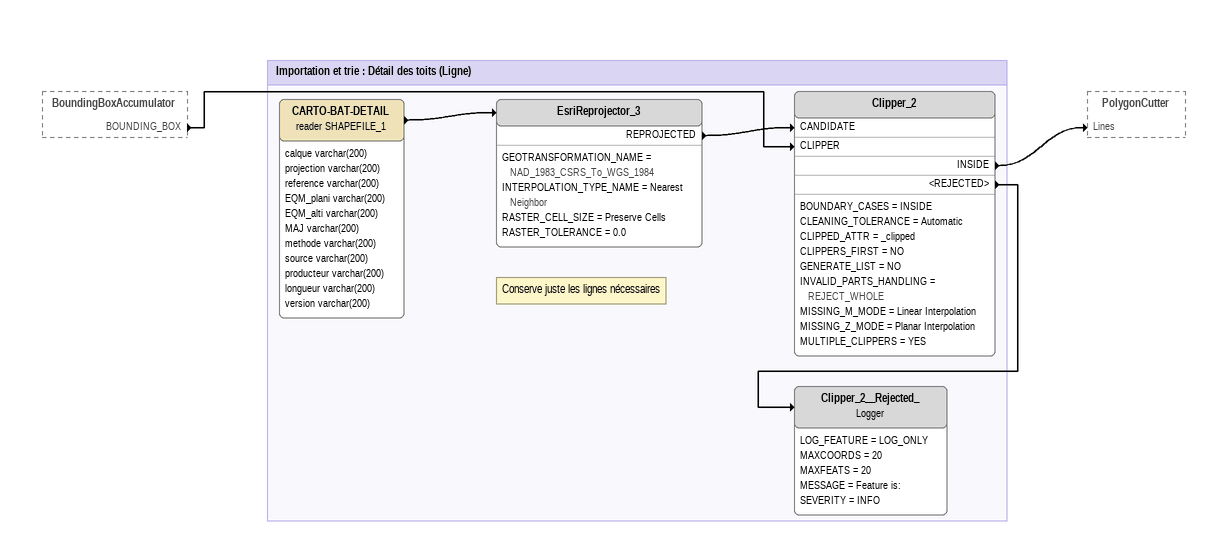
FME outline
BoundingBoxAccumulator [outside]
    BOUNDING_BOX -> Clipper_2 [CLIPPER]

Bookmark: Importation et trie : Détail des toits (Ligne)
CARTO-BAT-DETAIL (reader SHAPEFILE_1)
    attributes: calque varchar(200), projection varchar(200), reference varchar(200), EQM_plani varchar(200), EQM_alti varchar(200), MAJ varchar(200), methode varchar(200), source varchar(200), producteur varchar(200), longueur varchar(200), version varchar(200)
    -> EsriReprojector_3
EsriReprojector_3
    GEOTRANSFORMATION_NAME = NAD_1983_CSRS_To_WGS_1984
    INTERPOLATION_TYPE_NAME = Nearest Neighbor
    RASTER_CELL_SIZE = Preserve Cells
    RASTER_TOLERANCE = 0.0
    REPROJECTED -> Clipper_2 [CANDIDATE]
Note: Conserve juste les lignes nécessaires
Clipper_2
    BOUNDARY_CASES = INSIDE
    CLEANING_TOLERANCE = Automatic
    CLIPPED_ATTR = _clipped
    CLIPPERS_FIRST = NO
    GENERATE_LIST = NO
    INVALID_PARTS_HANDLING = REJECT_WHOLE
    MISSING_M_MODE = Linear Interpolation
    MISSING_Z_MODE = Planar Interpolation
    MULTIPLE_CLIPPERS = YES
    INSIDE -> PolygonCutter [Lines]
    <REJECTED> -> Clipper_2__Rejected_
Clipper_2__Rejected_: Logger
    LOG_FEATURE = LOG_ONLY
    MAXCOORDS = 20
    MAXFEATS = 20
    MESSAGE = Feature is:
    SEVERITY = INFO
